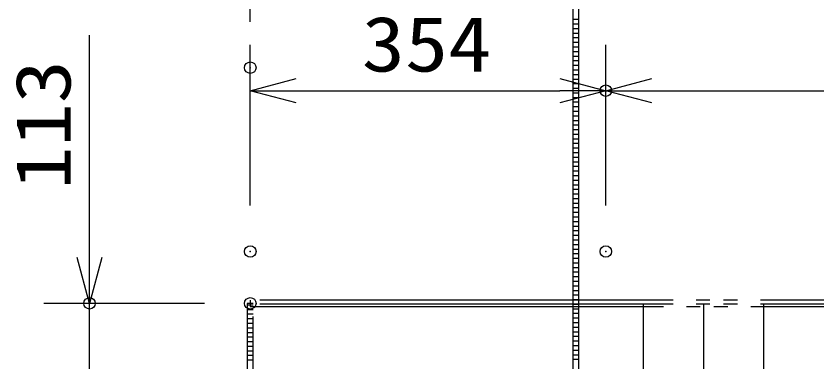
# Model space of a CAD drawing. Units: millimetres on the paper. Extents: x -384 to 384, y -238 to 239.
# Drawn here: x -123.44 to -88.59, y -102.78 to -87.72 of the extents above; entities that cross this region are included whole.
import ezdxf
from ezdxf.enums import TextEntityAlignment as Align

# ---------------------------------------------------------------- set-up
doc = ezdxf.new("R2010")
doc.units = ezdxf.units.MM
doc.header["$PDMODE"] = 32
doc.header["$PDSIZE"] = 0.5
doc.linetypes.add('CHAIN2', pattern=[12, 9, -1, 1, -1])
doc.linetypes.add('LONG_DOUBLE_CHAIN', pattern=[21.8, 18, -1, 0.6, -0.6, 0.6, -1])
for name, color, linetype in [('0-1_GAIKEI', 7, 'Continuous'), ('0-3_WAKU', 4, 'Continuous'), ('0-5_SUNPO', 3, 'Continuous'), ('0-6_DEFPOINTS', 7, 'Continuous')]:
    doc.layers.add(name, color=color, linetype=linetype)
doc.styles.add('ＭＳ ゴシック', font='')
doc.styles.get('ＭＳ ゴシック').set_extended_font_data('MS Gothic')

# ---------------------------------------------------------------- blocks, each defined once
blk = doc.blocks.new('_OPEN30')
at = {"layer": '0-3_WAKU', "color": 7}
blk.add_line((0, 0), (-1, 0), dxfattribs=at)
blk.add_lwpolyline([(-1, 0.2679), (0, 0), (-1, -0.2679)], dxfattribs=at)

msp = doc.modelspace()

# ---------------------------------------------------------------- linework, layer by layer
at = {"layer": '0-1_GAIKEI'}
for p, q in [((-98.922, -87.879), (-99.185, -87.879)), ((-98.922, -88.079), (-99.185, -88.079)), ((-98.922, -88.279), (-99.185, -88.279)), ((-98.922, -88.479), (-99.185, -88.479)), ((-98.922, -88.679), (-99.185, -88.679)), ((-98.922, -88.879), (-99.185, -88.879)), ((-98.922, -89.079), (-99.185, -89.079)), ((-98.922, -89.279), (-99.185, -89.279)), ((-98.922, -89.479), (-99.185, -89.479)), ((-98.922, -89.679), (-99.185, -89.679)), ((-98.922, -89.879), (-99.185, -89.879)), ((-98.922, -90.079), (-99.185, -90.079)), ((-98.922, -90.279), (-99.185, -90.279)), ((-98.922, -90.479), (-99.185, -90.479)), ((-98.922, -90.679), (-99.185, -90.679)), ((-98.922, -90.879), (-99.185, -90.879)), ((-98.922, -91.079), (-99.185, -91.079)), ((-98.922, -91.279), (-99.185, -91.279)), ((-98.922, -91.479), (-99.185, -91.479)), ((-98.922, -91.679), (-99.185, -91.679)), ((-98.922, -91.879), (-99.185, -91.879)), ((-98.922, -92.079), (-99.185, -92.079)), ((-98.922, -92.279), (-99.185, -92.279)), ((-98.922, -92.479), (-99.185, -92.479)), ((-98.922, -92.679), (-99.185, -92.679)), ((-98.922, -92.879), (-99.185, -92.879)), ((-98.922, -93.079), (-99.185, -93.079)), ((-98.922, -93.279), (-99.185, -93.279)), ((-98.922, -93.479), (-99.185, -93.479)), ((-98.922, -93.679), (-99.185, -93.679)), ((-98.922, -93.879), (-99.185, -93.879)), ((-98.922, -94.079), (-99.185, -94.079)), ((-98.922, -94.279), (-99.185, -94.279)), ((-98.922, -94.479), (-99.185, -94.479)), ((-98.922, -94.679), (-99.185, -94.679)), ((-98.922, -94.879), (-99.185, -94.879)), ((-98.922, -95.079), (-99.185, -95.079)), ((-98.922, -95.279), (-99.185, -95.279)), ((-98.922, -95.479), (-99.185, -95.479)), ((-98.922, -95.679), (-99.185, -95.679)), ((-98.922, -95.879), (-99.185, -95.879)), ((-98.922, -96.079), (-99.185, -96.079)), ((-98.922, -96.279), (-99.185, -96.279)), ((-98.922, -96.479), (-99.185, -96.479)), ((-98.922, -96.679), (-99.185, -96.679)), ((-98.922, -96.879), (-99.185, -96.879)), ((-98.922, -97.079), (-99.185, -97.079)), ((-98.922, -97.279), (-99.185, -97.279)), ((-98.922, -97.479), (-99.185, -97.479)), ((-98.922, -97.679), (-99.185, -97.679)), ((-98.922, -97.879), (-99.185, -97.879)), ((-98.922, -98.079), (-99.185, -98.079)), ((-98.922, -98.279), (-99.185, -98.279)), ((-98.922, -98.479), (-99.185, -98.479)), ((-98.922, -98.679), (-99.185, -98.679)), ((-98.922, -98.879), (-99.185, -98.879)), ((-98.922, -99.079), (-99.185, -99.079)), ((-98.922, -99.279), (-99.185, -99.279)), ((-98.922, -99.479), (-99.185, -99.479)), ((-98.922, -99.679), (-99.185, -99.679)), ((-98.922, -99.879), (-99.185, -99.879)), ((-98.922, -100.079), (-99.185, -100.079)), ((-98.922, -100.279), (-99.185, -100.279)), ((-98.922, -100.479), (-99.185, -100.479)), ((-98.922, -100.679), (-99.185, -100.679)), ((-98.922, -100.879), (-99.185, -100.879)), ((-98.922, -101.079), (-99.185, -101.079)), ((-98.922, -101.279), (-99.185, -101.279)), ((-98.922, -101.479), (-99.185, -101.479)), ((-98.922, -101.679), (-99.185, -101.679)), ((-98.922, -101.879), (-99.185, -101.879)), ((-98.922, -102.079), (-99.185, -102.079)), ((-98.922, -102.279), (-99.185, -102.279)), ((-98.922, -102.479), (-99.185, -102.479)), ((-98.922, -102.679), (-99.185, -102.679))]:
    msp.add_line(p, q, dxfattribs=at)
at = {"layer": '0-1_GAIKEI', "linetype": 'LONG_DOUBLE_CHAIN'}
for p, q in [((-113.102, -100.307), (-113.364, -100.307)), ((-7.612, -100.261), (-113.233, -100.261)), ((-113.102, -100.507), (-113.364, -100.507)), ((-113.102, -100.707), (-113.364, -100.707)), ((-113.102, -100.907), (-113.364, -100.907)), ((-113.102, -101.107), (-113.364, -101.107)), ((-113.102, -101.307), (-113.364, -101.307)), ((-113.102, -101.507), (-113.364, -101.507)), ((-113.102, -101.707), (-113.364, -101.707)), ((-113.102, -101.907), (-113.364, -101.907)), ((-113.102, -102.107), (-113.364, -102.107)), ((-113.102, -102.307), (-113.364, -102.307)), ((-113.102, -102.507), (-113.364, -102.507)), ((-113.102, -102.707), (-113.364, -102.707))]:
    msp.add_line(p, q, dxfattribs=at)
at = {"layer": '0-1_GAIKEI', "color": 1, "linetype": 'CHAIN2'}
for p, q in [((-96.118, -100.23), (-96.118, -162.407)), ((-93.493, -100.23), (-93.493, -162.407)), ((-90.868, -100.23), (-90.868, -162.407))]:
    msp.add_line(p, q, dxfattribs=at)
at = {"layer": '0-1_GAIKEI'}
msp.add_lwpolyline([(-98.922, -225.979), (-98.922, -62.773), (-99.185, -62.773), (-99.185, -225.979)], close=True, dxfattribs=at)
at = {"layer": '0-1_GAIKEI', "linetype": 'LONG_DOUBLE_CHAIN'}
for points in [[(-113.102, -162.407), (-113.102, -100.23), (-113.364, -100.23), (-113.364, -162.407)], [(-113.233, -100.361), (-7.612, -100.361), (-7.612, -100.099), (-113.233, -100.099)]]:
    msp.add_lwpolyline(points, close=True, dxfattribs=at)
at = {"layer": '0-5_SUNPO'}
for p, q in [((-113.233, -87.972), (-113.233, -80.972)), ((-120.233, -98.23), (-120.233, -88.563)), ((-113.233, -95.972), (-113.233, -88.972)), ((-97.741, -95.972), (-97.741, -88.972)), ((-97.741, -95.972), (-97.741, -88.972)), ((-111.233, -90.972), (-99.741, -90.972)), ((-95.741, -90.972), (-25.095, -90.972)), ((-115.233, -100.23), (-122.233, -100.23)), ((-120.233, -105.178), (-120.233, -100.23))]:
    msp.add_line(p, q, dxfattribs=at)
at = {"layer": '0-6_DEFPOINTS'}
for p in [(-113.233, -89.972), (-97.741, -90.972), (-113.233, -97.972), (-97.741, -97.972), (-120.233, -100.23), (-113.233, -100.23)]:
    msp.add_point(p, dxfattribs=at)

# ---------------------------------------------------------------- block references
at = {"layer": '0-5_SUNPO', "xscale": 2, "yscale": 2}
for p, rotation in [((-113.233, -90.972), 180), ((-97.741, -90.972), 180), ((-120.233, -100.23), 270)]:
    msp.add_blockref('_OPEN30', p, dxfattribs=dict(at, rotation=rotation))
msp.add_blockref('_OPEN30', (-97.741, -90.972), dxfattribs=at)

# ---------------------------------------------------------------- texts
at = {"layer": '0-5_SUNPO', "style": 'ＭＳ ゴシック', "width": 1.15}
msp.add_text('354', height=2.405, dxfattribs=at).set_placement((-108.374, -90.862), align=Align.BOTTOM_LEFT)
msp.add_text('113', height=2.405, rotation=90, dxfattribs=at).set_placement((-120.342, -95.284), align=Align.BOTTOM_LEFT)

doc.saveas('drawing.dxf')
